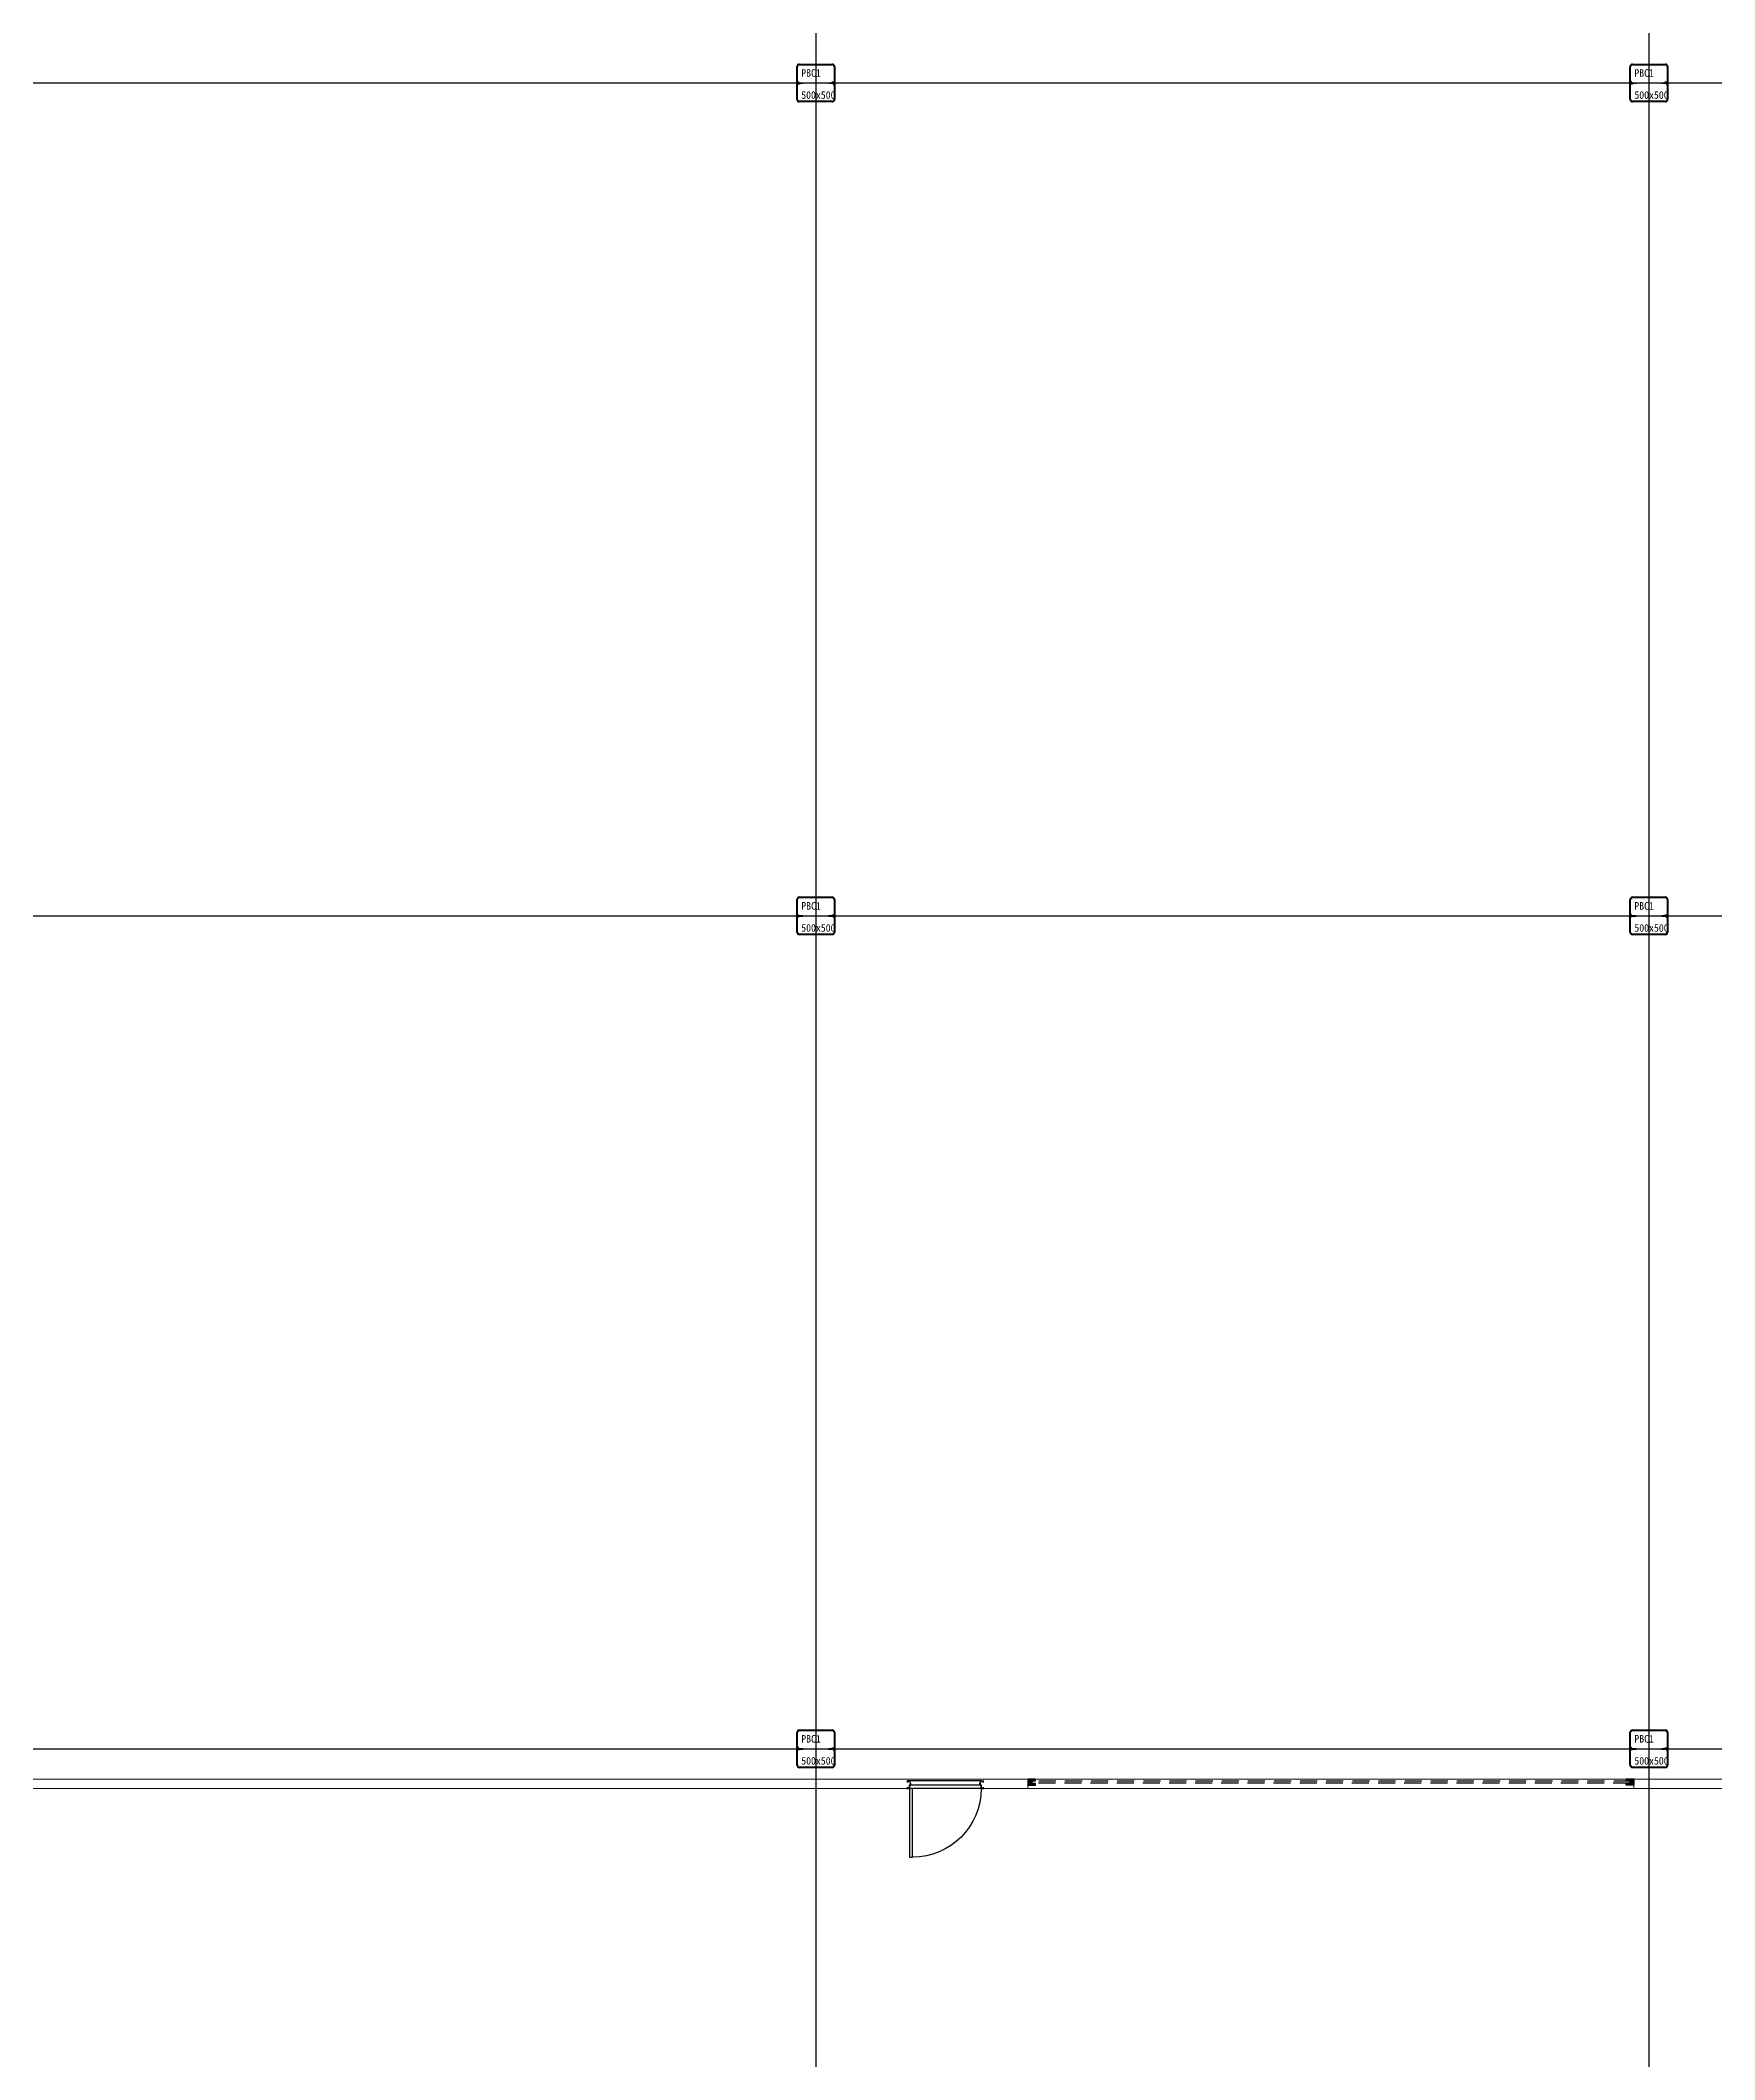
# Model space of a CAD drawing. Extents: x 152195838 to 160350639, y 364657247 to 370318102.
# Drawn here: x 158897710 to 158919814, y 365000927 to 365027594 of the extents above; entities that cross this region are included whole.
import ezdxf

# ---------------------------------------------------------------- set-up
doc = ezdxf.new("R2010")
doc.units = 0
doc.header["$MEASUREMENT"] = 0
doc.linetypes.add('HID', pattern=[2.3, 1.5, -0.8])
doc.layers.get('0').update_dxf_attribs({"linetype": 'CONTINUOUS'})
doc.layers.get('Defpoints').update_dxf_attribs({"linetype": 'CONTINUOUS'})
for name, color, linetype in [('4A.TEC DOOR', 4, 'CONTINUOUS'), ('4A.TEC OPEN', 9, 'HID'), ('4A.TEC 벽체 1', 2, 'CONTINUOUS'), ('4A.TEC 벽체 4', 7, 'CONTINUOUS'), ('P-BOX', 3, 'CONTINUOUS')]:
    doc.layers.add(name, color=color, linetype=linetype)
doc.layers.add('DEFPOINT', color=135, linetype='CONTINUOUS', plot=False)
doc.styles.add('돋움체', font='')
doc.styles.get('돋움체').set_extended_font_data('DotumChe')

# ---------------------------------------------------------------- blocks, each defined once
blk = doc.blocks.new('KD FSD1000(0815)')
at = {"layer": '4A.TEC DOOR'}
for p, q in [((-10, 0), (0, 0)), ((973, 0), (27, 0)), ((1000, 0), (1010, 0)), ((-10, -100), (0, -100)), ((973, -45), (27, -45)), ((973, -100), (27, -100)), ((1000, -100), (1010, -100))]:
    blk.add_line(p, q, dxfattribs=at)
blk.add_lwpolyline([(27, 906), (67, 906), (67, 0), (27, 0), (27, 906)], close=True, dxfattribs=at)
for points in [[(0, -20), (0, 0), (27, 0), (27, -45), (42, -45), (42, -70), (27, -100), (0, -100), (0, -80), (2, -80), (2, -98), (26, -98), (40, -70), (40, -47), (25, -47), (25, -2), (2, -2), (2, -20), (0, -20)], [(1000, -20), (1000, 0), (973, 0), (973, -45), (958, -45), (958, -70), (973, -100), (1000, -100), (1000, -80), (998, -80), (998, -98), (974, -98), (960, -70), (960, -47), (975, -47), (975, -2), (998, -2), (998, -20), (1000, -20)]]:
    blk.add_lwpolyline(points, dxfattribs=at)
at = {"layer": '4A.TEC DOOR', "color": 9}
blk.add_arc((67, 0), 906, 0, 90, dxfattribs=at)
blk = doc.blocks.new('a7q')
at = {"layer": '4A.TEC OPEN', "ltscale": 150}
for p, q in [((788157, -3738483), (796077, -3738483)), ((788163, -3738509), (796071, -3738509))]:
    blk.add_line(p, q, dxfattribs=at)
at = {"layer": '4A.TEC 벽체 4'}
for p, q in [((788117, -3738456), (788217, -3738456)), ((788117, -3738456), (788117, -3738536)), ((788120, -3738534), (788120, -3738459)), ((788215, -3738459), (788120, -3738459)), ((788122, -3738461), (788122, -3738480)), ((788212, -3738461), (788122, -3738461)), ((788122, -3738531), (788122, -3738512)), ((788136, -3738519), (788136, -3738473)), ((788136, -3738473), (788195, -3738473)), ((788136, -3738519), (788136, -3738473)), ((788212, -3738473), (788136, -3738473)), ((788138, -3738476), (788138, -3738517)), ((788215, -3738476), (788138, -3738476)), ((788141, -3738515), (788141, -3738478)), ((788141, -3738478), (788217, -3738478)), ((788217, -3738515), (788141, -3738515)), ((788157, -3738496), (788157, -3738483)), ((788157, -3738496), (788163, -3738509)), ((788169, -3738483), (788169, -3738509)), ((788212, -3738473), (788212, -3738461)), ((788215, -3738459), (788215, -3738476)), ((788217, -3738478), (788217, -3738456)), ((788217, -3738536), (788217, -3738514)), ((796017, -3738478), (796017, -3738456)), ((796117, -3738456), (796017, -3738456)), ((796094, -3738478), (796017, -3738478)), ((796017, -3738536), (796017, -3738514)), ((796017, -3738515), (796094, -3738515)), ((796020, -3738459), (796020, -3738476)), ((796020, -3738459), (796115, -3738459)), ((796020, -3738476), (796096, -3738476)), ((796022, -3738473), (796022, -3738461)), ((796022, -3738461), (796112, -3738461)), ((796022, -3738473), (796098, -3738473)), ((796098, -3738473), (796039, -3738473)), ((796066, -3738483), (796066, -3738509)), ((796077, -3738496), (796071, -3738509)), ((796077, -3738496), (796077, -3738483)), ((796094, -3738515), (796094, -3738478)), ((796096, -3738476), (796096, -3738517)), ((796098, -3738519), (796098, -3738473)), ((796098, -3738519), (796098, -3738473)), ((796112, -3738461), (796112, -3738480)), ((796112, -3738531), (796112, -3738512)), ((796117, -3738456), (796115, -3738456)), ((796115, -3738534), (796115, -3738459)), ((796117, -3738456), (796117, -3738536)), ((788117, -3738534), (788117, -3738536)), ((788117, -3738536), (788217, -3738536)), ((788117, -3738536), (788120, -3738536)), ((788215, -3738534), (788120, -3738534)), ((788212, -3738531), (788122, -3738531)), ((788195, -3738519), (788136, -3738519)), ((788212, -3738519), (788136, -3738519)), ((788138, -3738517), (788215, -3738517)), ((788212, -3738519), (788212, -3738531)), ((788215, -3738517), (788215, -3738534)), ((796117, -3738536), (796017, -3738536)), ((796020, -3738517), (796020, -3738534)), ((796096, -3738517), (796020, -3738517)), ((796020, -3738534), (796115, -3738534)), ((796022, -3738519), (796022, -3738531)), ((796022, -3738519), (796098, -3738519)), ((796022, -3738531), (796112, -3738531)), ((796039, -3738519), (796098, -3738519)), ((796117, -3738534), (796117, -3738536))]:
    blk.add_line(p, q, dxfattribs=at)
at = {"layer": '4A.TEC 벽체 4', "color": 251, "lineweight": 0, "ltscale": 15}
for p, q in [((788117, -3738456), (788117, -3738581)), ((796117, -3738456), (796117, -3738581))]:
    blk.add_line(p, q, dxfattribs=at)
at = {"layer": '4A.TEC DOOR', "rotation": 180}
blk.add_blockref('KD FSD1000(0815)', (797707, -3738581), dxfattribs=at)
blk = doc.blocks.new('A$C111325cc')
at = {"layer": 'DEFPOINT'}
for p, q in [((204276, 244000), (204276, 0)), ((215276, 244000), (215276, 0)), ((0, 130063), (324969, 130063)), ((0, 119063), (324969, 119063)), ((0, 108063), (324969, 108063))]:
    blk.add_line(p, q, dxfattribs=at)
blk = doc.blocks.new('PBC1(2F~3F)')
at = {"layer": 'P-BOX'}
h = blk.add_hatch(color=256, dxfattribs=at)
h.dxf.hatch_style = 1
h.paths.add_polyline_path([(100, 392), (132, 392, -0.414214), (100, 423)])
h = blk.add_hatch(color=256, dxfattribs=at)
h.dxf.hatch_style = 1
h.paths.add_polyline_path([(600, 400), (568, 400, -0.414214), (600, 369)])
at = {"layer": 'Defpoints', "color": 1, "ltscale": 50}
for p, q in [((350, 746), (350, 46)), ((0, 396), (700, 396))]:
    blk.add_line(p, q, dxfattribs=at)
at = {"layer": 'P-BOX', "color": 3, "ltscale": 50}
for p, q in [((100, 392), (180, 392)), ((132, 400), (180, 400)), ((180, 400), (180, 392)), ((520, 400), (600, 400)), ((520, 400), (520, 392)), ((520, 392), (568, 392))]:
    blk.add_line(p, q, dxfattribs=at)
for points in [[(100, 178), (100, 614)], [(109, 423), (109, 614)], [(132, 646), (568, 646)], [(132, 637), (568, 637)], [(591, 614), (591, 400)], [(600, 614), (600, 178)], [(109, 178), (109, 392)], [(109, 392), (134, 392), (134, 382), (109, 382), (109, 392)], [(566, 410), (591, 410), (591, 400), (566, 400), (566, 410)], [(591, 369), (591, 178)], [(568, 155), (132, 155)], [(568, 146), (132, 146)]]:
    blk.add_lwpolyline(points, dxfattribs=at)
for centre, radius, start, end in [((132, 614), 31.5, 90, 180), ((132, 614), 22.5, 90, 180), ((568, 614), 31.5, 0, 90), ((568, 614), 22.5, 0, 90), ((132, 423), 31.5, 180, 270), ((132, 423), 22.5, 180, 270), ((568, 369), 31.5, 0, 90), ((568, 369), 22.5, 0, 90), ((132, 178), 31.5, 180, 270), ((132, 178), 22.5, 180, 270), ((568, 178), 31.5, 270, 0), ((568, 178), 22.5, 270, 0)]:
    blk.add_arc(centre, radius, start, end, dxfattribs=at)
at = {"layer": 'DEFPOINT', "style": '돋움체'}
for s, p in [('PBC1', (158, 478)), ('500x500', (158, 187))]:
    blk.add_text(s, height=100, dxfattribs=at).set_placement(p)
blk = doc.blocks.new('2FCOL')
for p in [(68150, 44104), (79150, 44104), (68150, 33104), (79150, 33104), (68150, 22104), (79150, 22104)]:
    blk.add_blockref('PBC1(2F~3F)', p)

msp = doc.modelspace()

# ---------------------------------------------------------------- linework, layer by layer
at = {"layer": '4A.TEC 벽체 4', "color": 251, "lineweight": 0, "ltscale": 15}
for p, q in [((158923847.0046, 365004631.8958), (158839422.0046, 365004631.8958)), ((158923847.0046, 365004506.8958), (158839422.0046, 365004506.8958))]:
    msp.add_line(p, q, dxfattribs=at)

# ---------------------------------------------------------------- block references
msp.add_blockref('2FCOL', (158839447.0046, 364982531.8958))
at = {"layer": '4A.TEC 벽체 1', "xscale": -1}
msp.add_blockref('a7q', (159706864.2441, 368743088.234), dxfattribs=at)
at = {"layer": 'DEFPOINT'}
msp.add_blockref('A$C111325cc', (158703670.7413, 364896968.7328), dxfattribs=at)

doc.saveas('drawing.dxf')
